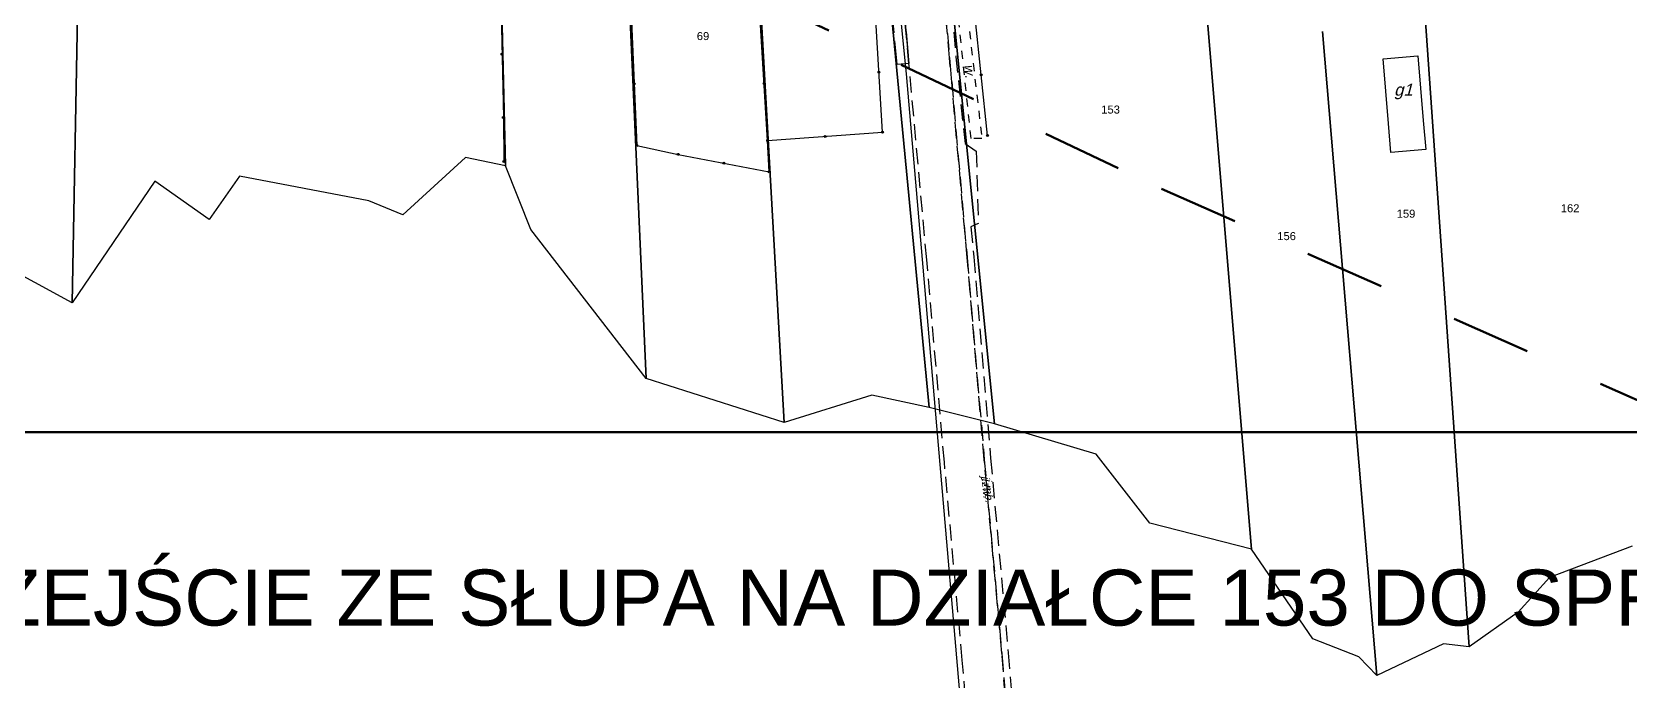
# Model space of a CAD drawing. Header units: metres. Extents: x 7542702 to 7555152, y 5804026 to 5815503.
# Drawn here: x 7549893.5 to 7550093.2, y 5805554.5 to 5805635.6 of the extents above; entities that cross this region are included whole.
import ezdxf

# ---------------------------------------------------------------- set-up
doc = ezdxf.new("R2010")
doc.units = ezdxf.units.M
for name, pattern in [('4001', [0]), ('4002', [2, 1, -1]), ('4003', [3, 2, -1]), ('4004', [4, 3, -1])]:
    doc.linetypes.add(name, pattern=pattern)
doc.layers.add('!trafo', color=6, linetype='4002', lineweight=50)
doc.layers.add('!UWAGI_JK', color=21, linetype='Continuous', lineweight=50, plot=False)
for name, color, linetype in [('Budynki', 7, 'Continuous'), ('Drogi', 135, 'Continuous'), ('Dzialki', 165, 'Continuous'), ('Ogrodzenia', 184, 'Continuous'), ('Uz_Telekomunikacja', 252, 'Continuous'), ('Wody', 184, 'Continuous')]:
    doc.layers.add(name, color=color, linetype=linetype)
doc.styles.get("Standard").update_dxf_attribs({"font": 'arial.ttf'})

# ---------------------------------------------------------------- blocks, each defined once
blk = doc.blocks.new('1281')
at = {"layer": 'Ogrodzenia', "color": 184, "linetype": 'Continuous'}
for radius in [0.24, 0.16, 0.08]:
    blk.add_circle((0, 0), radius, dxfattribs=at)

msp = doc.modelspace()

# ---------------------------------------------------------------- linework, layer by layer
at = {"layer": '!trafo', "ltscale": 10}
msp.add_lwpolyline([(7549210.97, 5805971.74), (7549186.51, 5805890.92), (7549758.63, 5805772.48), (7549780.18, 5805723.46), (7549839.54, 5805708.8), (7550034.64, 5805616.04), (7550225.72, 5805531.11), (7550299.47, 5805504.29), (7550434.68, 5805495.35), (7550436.91, 5805580.28), (7550233.54, 5805622.74), (7550079.34, 5805684.2), (7550017.88, 5805761.3), (7549901, 5805869.43)], close=True, dxfattribs=at)
at = {"layer": 'Budynki', "color": 7, "linetype": '4001'}
msp.add_polyline3d([(7550062.33, 5805632.29, 0), (7550066.64, 5805632.65, 0), (7550067.33, 5805624.57, 0), (7550067.63, 5805620.94, 0), (7550063.29, 5805620.58, 0), (7550063, 5805624.2, 0), (7550062.33, 5805632.29, 0)], dxfattribs=at)
at = {"layer": 'Defpoints', "color": 4, "lineweight": 70}
msp.add_lwpolyline([(7549853.47, 5805869.03), (7550245.98, 5805869.03), (7550245.98, 5805585.63), (7549853.47, 5805585.63)], close=True, dxfattribs=at)
at = {"layer": 'Drogi', "color": 8, "linetype": '4003'}
for p, q in [((7550008.15, 5805632.41), (7550006.24, 5805653.35)), ((7550006.24, 5805653.35), (7550008.15, 5805632.41)), ((7550006.99, 5805653.55), (7550008.95, 5805632.54)), ((7550003.08, 5805631.68, 141.9), (7550001.23, 5805651.62)), ((7550010.34, 5805607.43, 141.83), (7550008.15, 5805632.41)), ((7550008.15, 5805632.41), (7550010.34, 5805607.43, 141.83)), ((7550008.95, 5805632.54), (7550010.08, 5805621.69)), ((7550005.3, 5805607.17, 142.31), (7550003.08, 5805631.68, 141.9)), ((7550010.08, 5805621.69), (7550011.48, 5805620.74)), ((7550011.48, 5805620.74), (7550011.74, 5805611.71)), ((7550011.74, 5805611.71), (7550010.82, 5805611.26)), ((7550010.82, 5805611.26), (7550011.18, 5805607.52)), ((7550007.5, 5805581.88), (7550005.3, 5805607.17, 142.31)), ((7550012.49, 5805582.16, 142.39), (7550010.34, 5805607.43, 141.83)), ((7550010.34, 5805607.43, 141.83), (7550012.49, 5805582.16, 142.39)), ((7550011.18, 5805607.52), (7550013.28, 5805582.36)), ((7550013.28, 5805582.36), (7550015.48, 5805558.03)), ((7550009.74, 5805557.13), (7550007.5, 5805581.88)), ((7550014.68, 5805557.94), (7550012.49, 5805582.16, 142.39)), ((7550012.49, 5805582.16, 142.39), (7550014.68, 5805557.94)), ((7550011.81, 5805531.55), (7550009.74, 5805557.13)), ((7550016.8, 5805531.72), (7550014.68, 5805557.94)), ((7550014.68, 5805557.94), (7550016.8, 5805531.72)), ((7550015.48, 5805558.03), (7550017.56, 5805532.05))]:
    msp.add_line(p, q, dxfattribs=at)
at = {"layer": 'Drogi', "color": 8, "linetype": '4004'}
for p, q in [((7550001.59, 5805631.56), (7549999.75, 5805651.51)), ((7550001.23, 5805651.62), (7550003.08, 5805631.68, 141.9)), ((7550003.08, 5805631.68, 141.9), (7550001.59, 5805631.56))]:
    msp.add_line(p, q, dxfattribs=at)
at = {"layer": 'Drogi', "color": 8, "linetype": '4001'}
msp.add_line((7550001.23, 5805651.62), (7550003.08, 5805631.68, 141.9), dxfattribs=at)
at = {"layer": 'Dzialki'}
for p, q in [((7549966.07, 5805685.71), (7549970.25, 5805592.31)), ((7549970.25, 5805592.31), (7549966.07, 5805685.71)), ((7549982.27, 5805678.74), (7549987.5, 5805586.84)), ((7549987.5, 5805586.84), (7549982.27, 5805678.74)), ((7549951.43, 5805672.5), (7549952.65, 5805618.9)), ((7549952.65, 5805618.9), (7549951.43, 5805672.5)), ((7549898.53, 5805601.76), (7549899.83, 5805671.66)), ((7549899.83, 5805671.66), (7549898.53, 5805601.76)), ((7549998.28, 5805664.89), (7550005.62, 5805588.69)), ((7550005.62, 5805588.69), (7549998.28, 5805664.89)), ((7550013.78, 5805586.66), (7550005.95, 5805664.89)), ((7550005.95, 5805664.89), (7550013.78, 5805586.66)), ((7550045.87, 5805571), (7550038.04, 5805664.82)), ((7550038.04, 5805664.82), (7550045.87, 5805571)), ((7550065.65, 5805664.78), (7550073.07, 5805558.79)), ((7550073.07, 5805558.79), (7550065.65, 5805664.78)), ((7550054.74, 5805635.71), (7550061.54, 5805555.19)), ((7550061.54, 5805555.19), (7550054.74, 5805635.71)), ((7549947.67, 5805619.96), (7549939.86, 5805612.8)), ((7549952.65, 5805618.9), (7549947.67, 5805619.96)), ((7549955.82, 5805610.93), (7549952.65, 5805618.9)), ((7549908.86, 5805616.98), (7549898.53, 5805601.76)), ((7549915.65, 5805612.21), (7549908.86, 5805616.98)), ((7549919.43, 5805617.62), (7549915.65, 5805612.21)), ((7549935.59, 5805614.52), (7549919.43, 5805617.62)), ((7549939.86, 5805612.8), (7549935.59, 5805614.52)), ((7549898.53, 5805601.76), (7549882.33, 5805610.63)), ((7549970.25, 5805592.31), (7549955.82, 5805610.93)), ((7549987.5, 5805586.84), (7549970.25, 5805592.31)), ((7549998.45, 5805590.23), (7549987.5, 5805586.84)), ((7550005.62, 5805588.69), (7549998.45, 5805590.23)), ((7550013.78, 5805586.66), (7550005.62, 5805588.69)), ((7550026.47, 5805582.86), (7550013.78, 5805586.66)), ((7550033.17, 5805574.24), (7550026.47, 5805582.86)), ((7550045.87, 5805571), (7550033.17, 5805574.24)), ((7550053.54, 5805559.78), (7550045.87, 5805571)), ((7550093.44, 5805571.35), (7550083.11, 5805567.46)), ((7550083.11, 5805567.46), (7550079.17, 5805563.13)), ((7550079.17, 5805563.13), (7550073.07, 5805558.79)), ((7550059.26, 5805557.52), (7550053.54, 5805559.78)), ((7550069.86, 5805559.16), (7550061.54, 5805555.19)), ((7550073.07, 5805558.79), (7550069.86, 5805559.16)), ((7550061.54, 5805555.19), (7550059.26, 5805557.52))]:
    msp.add_line(p, q, dxfattribs=at)
at = {"layer": 'Ogrodzenia', "color": 184, "linetype": '4001'}
for p, q in [((7549966.41, 5805683.07), (7549969.09, 5805621.46)), ((7549985.42, 5805622.07), (7549981.9, 5805678.95)), ((7549951.4, 5805672.43), (7549952.4, 5805624.94)), ((7549999.77, 5805623.1), (7549998.02, 5805653.12)), ((7550012.88, 5805622.71), (7550011.32, 5805637.87)), ((7549952.4, 5805624.94), (7549952.45, 5805619.43)), ((7549985.42, 5805622.07), (7549999.77, 5805623.1)), ((7549969.09, 5805621.46), (7549974.25, 5805620.34)), ((7549974.25, 5805620.34), (7549985.63, 5805618.15)), ((7549985.63, 5805618.15), (7549985.42, 5805622.07))]:
    msp.add_line(p, q, dxfattribs=at)
at = {"layer": 'Uz_Telekomunikacja', "linetype": '4001'}
for p, q in [((7550000.56, 5805652.5, 141.8), (7550002.72, 5805630.42, 141.4)), ((7550002.72, 5805630.42, 141.4), (7550009.81, 5805547.99, 140.7))]:
    msp.add_line(p, q, dxfattribs=at)
at = {"layer": 'Wody', "color": 184, "linetype": '4002'}
msp.add_polyline3d([(7550010.4, 5805637.7, 0), (7550012.19, 5805622.3, 141.79), (7550010.83, 5805622.33, 0), (7550009.25, 5805637.52, 0), (7550009.8, 5805637.66, 0), (7550010.4, 5805637.7, 0)], dxfattribs=at)

# ---------------------------------------------------------------- block references
at = {"layer": 'Ogrodzenia', "color": 184, "xscale": 0.5, "yscale": 0.5, "zscale": 0.5}
for p in [(7549952.23, 5805632.86), (7549999.33, 5805630.61), (7550012.1, 5805630.29), (7549968.75, 5805629.16), (7549984.98, 5805629.18), (7549952.4, 5805624.94), (7549952.4, 5805624.94), (7549985.42, 5805622.07), (7549985.42, 5805622.07), (7549985.42, 5805622.07), (7549992.59, 5805622.58), (7549999.77, 5805623.1), (7549999.77, 5805623.1), (7550012.88, 5805622.71), (7549969.09, 5805621.46), (7549969.09, 5805621.46), (7549974.25, 5805620.34), (7549974.25, 5805620.34), (7549952.45, 5805619.43), (7549979.94, 5805619.25), (7549985.63, 5805618.15), (7549985.63, 5805618.15)]:
    msp.add_blockref('1281', p, dxfattribs=at)

# ---------------------------------------------------------------- texts
at = {"layer": '!UWAGI_JK'}
msp.add_text('ZMIANA SŁUPÓW ZEJŚCIE ZE SŁUPA NA DZIAŁCE 153 DO SPRAWDZENIA', height=7, dxfattribs=at).set_placement((7549803.88, 5805561.44))
at = {"layer": 'Budynki', "color": 7, "oblique": 15}
msp.add_text('g1', height=1.5, rotation=359.97, dxfattribs=at).set_placement((7550063.68, 5805627.67))
at = {"layer": 'Drogi', "color": 8, "oblique": 15}
for s, rotation, p in [('j.zw.', 275.2739, (7550012.13, 5805580.12)), ('j.mb.', 274.5569, (7550012.39, 5805579.81))]:
    msp.add_text(s, height=1, rotation=rotation, dxfattribs=at).set_placement(p)
at = {"layer": 'Dzialki'}
for s, p in [('69', (7549976.57, 5805634.62)), ('153', (7550027.1, 5805625.44)), ('162', (7550084.51, 5805613.1)), ('159', (7550064.01, 5805612.42)), ('156', (7550049.09, 5805609.62))]:
    msp.add_text(s, height=1, dxfattribs=at).set_placement(p)
at = {"layer": 'Wody', "color": 184, "oblique": 15}
msp.add_text('w.', height=1.25, rotation=276.0904, dxfattribs=at).set_placement((7550009.94, 5805631.56))

doc.saveas('drawing.dxf')
